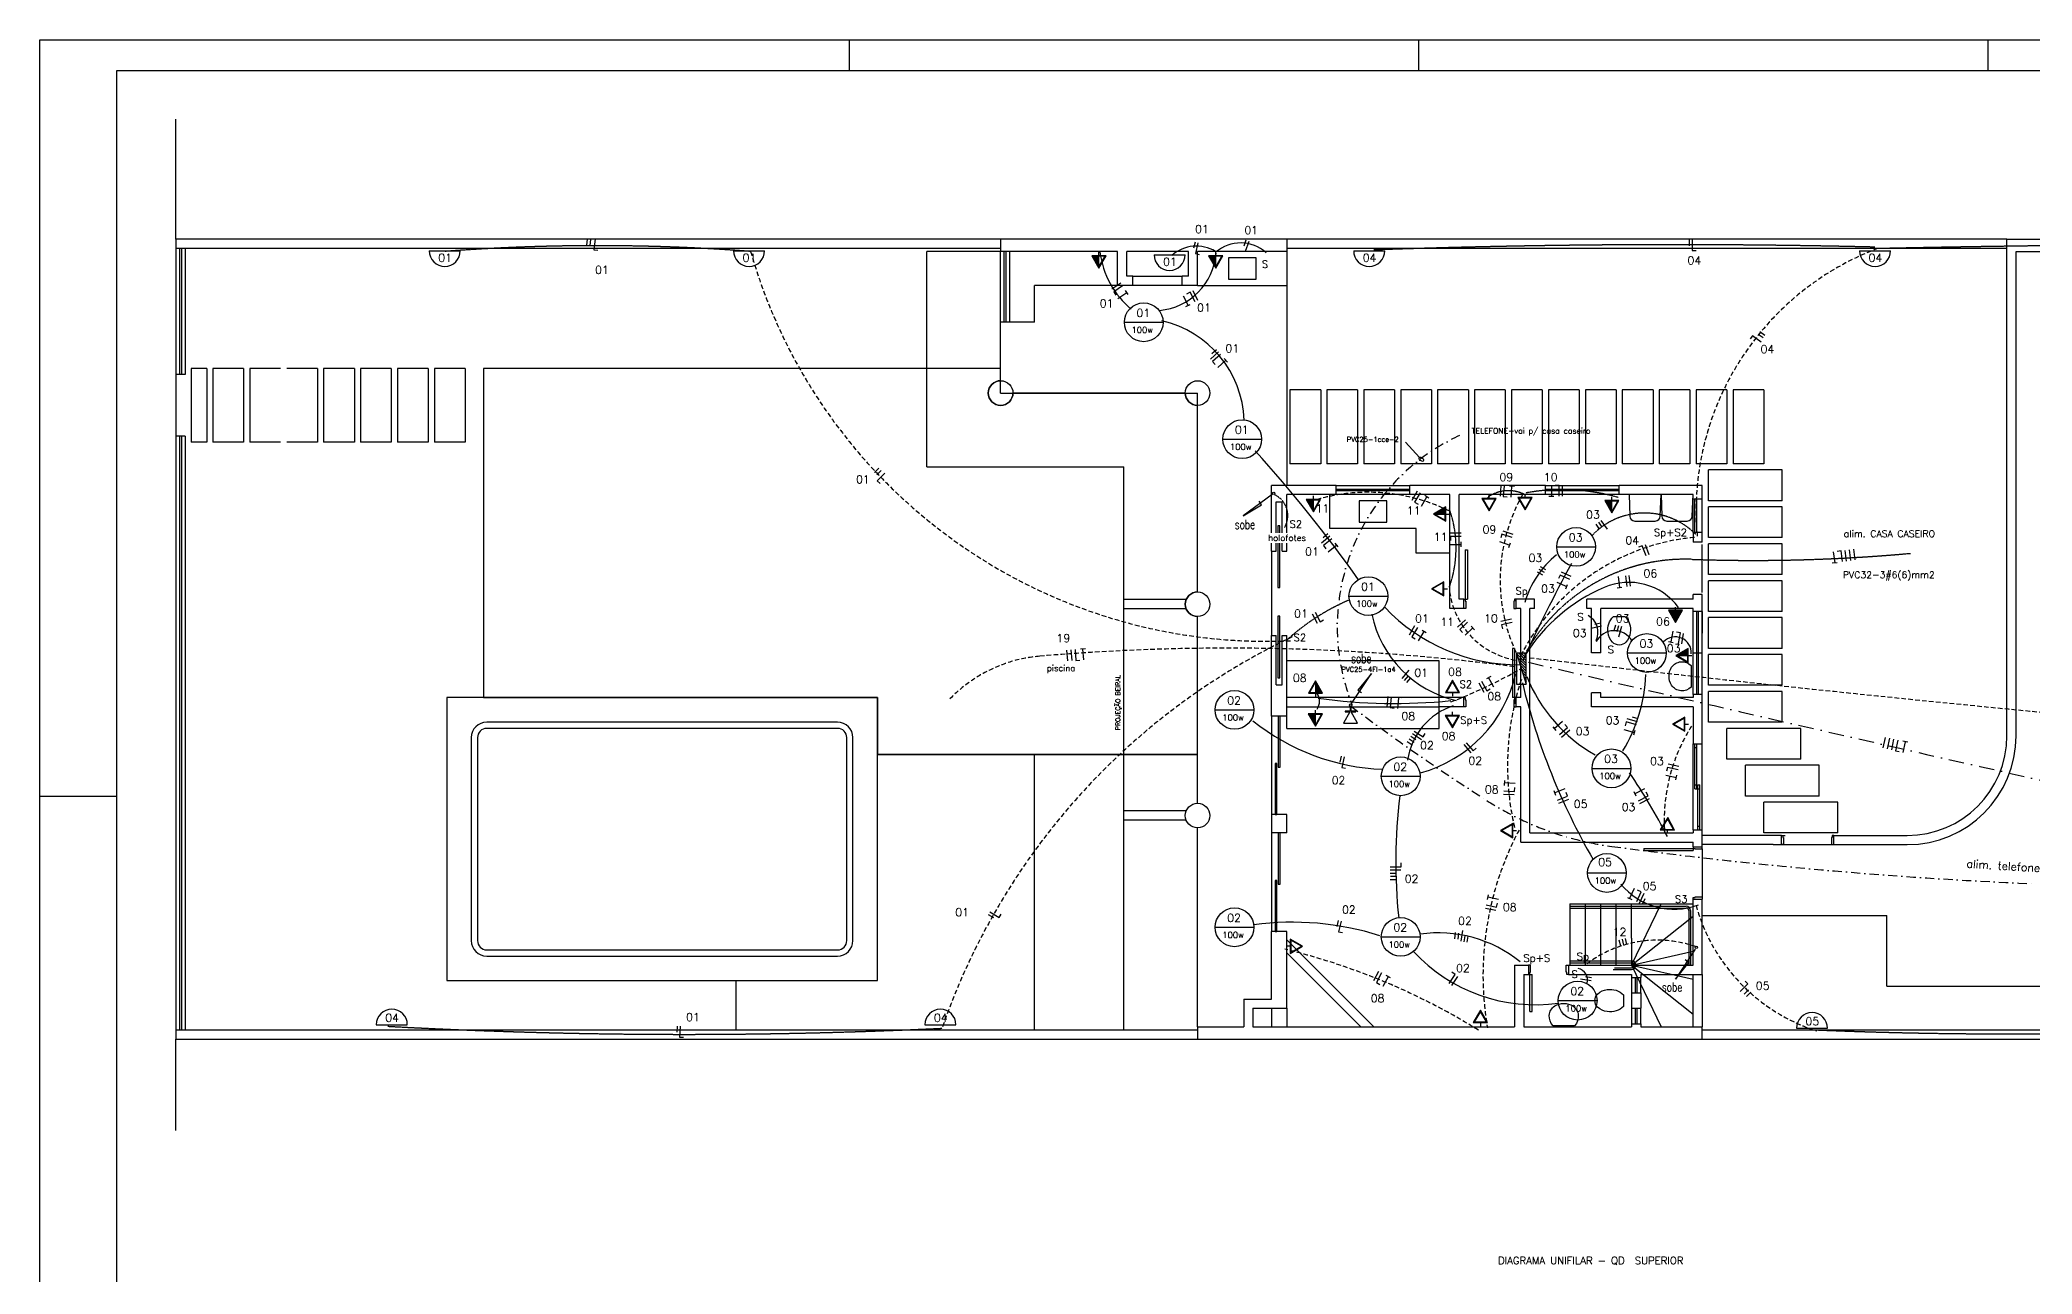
# Model space of a CAD drawing. Extents: x -435 to 5505, y -2177 to 2023.
# Drawn here: x -435 to 2802, y 17 to 2023 of the extents above; entities that cross this region are included whole.
import ezdxf

# ---------------------------------------------------------------- set-up
doc = ezdxf.new("R2010")
doc.units = 0
doc.header["$MEASUREMENT"] = 0
doc.linetypes.add('DASHDOT', pattern=[1, 0.5, -0.25, 0, -0.25])
doc.linetypes.add('HIDDEN', pattern=[0.375, 0.25, -0.125])
doc.layers.get('0').update_dxf_attribs({"linetype": 'CONTINUOUS'})
for name, color, linetype in [('100', 6, 'CONTINUOUS'), ('ELETRI', 5, 'CONTINUOUS'), ('ELETRIN', 5, 'HIDDEN'), ('ELETRON', 5, 'CONTINUOUS'), ('TELEFSU', 3, 'CONTINUOUS'), ('TXT', 7, 'CONTINUOUS')]:
    doc.layers.add(name, color=color, linetype=linetype)
doc.styles.add('ROMANS', font='romans')
doc.styles.get("Standard").update_dxf_attribs({"font": 'romans.shx', "height": 8})

# ---------------------------------------------------------------- blocks, each defined once
blk = doc.blocks.new('TA')
at = {"layer": 'ELETRON', "linetype": 'CONTINUOUS'}
for p, q in [((0.9, 10.9), (-19.1, -0.8)), ((0, 9.3), (-17.3, -0.8)), ((-16, 0), (0, 0)), ((-15, 0.6), (0, 0.6)), ((-14.1, 1.1), (0, 1.1)), ((-13.1, 1.7), (0, 1.7)), ((-12.1, 2.2), (0, 2.2)), ((-11.2, 2.8), (0, 2.8)), ((-10.2, 3.4), (0, 3.4)), ((-9.2, 3.9), (0, 3.9)), ((-8.3, 4.5), (0, 4.5)), ((-7.3, 5.1), (0, 5.1)), ((-6.3, 5.6), (0, 5.6)), ((-5.4, 6.2), (0, 6.2)), ((-4.4, 6.8), (0, 6.8)), ((-3.4, 7.3), (0, 7.3)), ((-2.5, 7.9), (0, 7.9)), ((-1.5, 8.4), (0, 8.4)), ((-0.6, 9), (0, 9)), ((0, -10.7), (0, 9.3)), ((0.9, -12.2), (0.9, 10.9)), ((-19.1, -0.8), (0.9, -12.2)), ((-17.3, -0.8), (0, -10.7)), ((-17.3, -0.8), (5.8, -0.8)), ((-17, -0.6), (0, -0.6)), ((-16.6, -1.1), (0, -1.1)), ((-15.7, -1.7), (0, -1.7)), ((-14.7, -2.3), (0, -2.3)), ((-13.7, -2.8), (0, -2.8)), ((-12.7, -3.4), (0, -3.4)), ((-11.7, -3.9), (0, -3.9)), ((-10.7, -4.5), (0, -4.5)), ((-9.8, -5.1), (0, -5.1)), ((-8.8, -5.6), (0, -5.6)), ((-7.8, -6.2), (0, -6.2)), ((-6.8, -6.8), (0, -6.8)), ((-5.8, -7.3), (0, -7.3)), ((-4.8, -7.9), (0, -7.9)), ((-3.9, -8.4), (0, -8.4)), ((-2.9, -9), (0, -9)), ((-1.9, -9.6), (0, -9.6)), ((-0.9, -10.1), (0, -10.1))]:
    blk.add_line(p, q, dxfattribs=at)
blk = doc.blocks.new('TM')
at = {"layer": 'ELETRON', "linetype": 'CONTINUOUS'}
for p, q in [((0.9, 11.6), (-19.1, 0)), ((0, 10.1), (-17.3, 0)), ((-17.3, 0), (0, -9.9)), ((-17.3, 0), (6.8, 0)), ((-16.6, 0.4), (0, 0.4)), ((-15.7, 0.9), (0, 0.9)), ((-14.7, 1.5), (0, 1.5)), ((-13.7, 2.1), (0, 2.1)), ((-12.8, 2.6), (0, 2.6)), ((-11.8, 3.2), (0, 3.2)), ((-10.9, 3.8), (0, 3.8)), ((-9.9, 4.3), (0, 4.3)), ((-8.9, 4.9), (0, 4.9)), ((-8, 5.4), (0, 5.4)), ((-7, 6), (0, 6)), ((-6, 6.6), (0, 6.6)), ((-5.1, 7.1), (0, 7.1)), ((-4.1, 7.7), (0, 7.7)), ((-3.1, 8.3), (0, 8.3)), ((-2.2, 8.8), (0, 8.8)), ((-1.2, 9.4), (0, 9.4)), ((-0.2, 9.9), (0, 9.9)), ((0, -9.9), (0, 10.1)), ((0.9, -11.5), (0.9, 11.6)), ((-19.1, 0), (0.9, -11.5))]:
    blk.add_line(p, q, dxfattribs=at)
blk = doc.blocks.new('TB')
at = {"layer": 'ELETRON', "linetype": 'CONTINUOUS'}
for p, q in [((0.9, 11.6), (-19.1, 0)), ((0, 10.1), (-17.3, 0)), ((-17.3, 0), (0, -9.9)), ((0, -9.9), (0, 10.1)), ((0, 0), (6.8, 0)), ((0.9, -11.5), (0.9, 11.6)), ((-19.1, 0), (0.9, -11.5))]:
    blk.add_line(p, q, dxfattribs=at)
blk = doc.blocks.new('FNT')
at = {"layer": 'ELETRON', "color": 154}
for p, q in [((-8.9, 9), (-8.9, -8.5)), ((-3.6, 8.9), (-3.6, -8.6)), ((13.1, 8.9), (5.2, 8.9)), ((9.1, -8.8), (9.1, 8.9)), ((-3.6, -8.6), (2.8, -8.6))]:
    blk.add_line(p, q, dxfattribs=at)
blk = doc.blocks.new('RFNT')
at = {"layer": 'ELETRON', "color": 154}
for p, q in [((-10.3, 8.8), (-10.3, -1.1)), ((-5.2, 8.9), (-5.2, -8.6)), ((0, 8.8), (0, -8.8)), ((16.7, 8.8), (8.8, 8.8)), ((12.7, -8.9), (12.7, 8.8)), ((0, -8.8), (6.4, -8.8))]:
    blk.add_line(p, q, dxfattribs=at)
blk = doc.blocks.new('RF')
at = {"layer": 'ELETRON', "color": 154}
for p, q in [((0, 9.9), (0, 0)), ((5.1, 10), (5.1, -7.5))]:
    blk.add_line(p, q, dxfattribs=at)
blk = doc.blocks.new('RN')
at = {"layer": 'ELETRON', "color": 154}
for p, q in [((0, 9.9), (0, 0)), ((5, 9.9), (5, -7.6)), ((5, -7.6), (11.4, -7.6))]:
    blk.add_line(p, q, dxfattribs=at)
blk = doc.blocks.new('FN')
at = {"layer": 'ELETRON', "color": 154}
for p, q in [((0, 8.8), (0, -8.8)), ((5.2, 8.6), (5.2, -8.9)), ((5.2, -8.9), (11.7, -8.9))]:
    blk.add_line(p, q, dxfattribs=at)
blk = doc.blocks.new('RRR')
at = {"layer": 'ELETRON', "color": 154}
for p, q in [((-5.1, 10.2), (-5.1, 0.3)), ((0, 9.9), (0, 0)), ((5.1, 10), (5.1, 0.1))]:
    blk.add_line(p, q, dxfattribs=at)
blk = doc.blocks.new('RRF')
at = {"layer": 'ELETRON', "color": 154}
for p, q in [((-5.1, 9.7), (-5.1, -0.1)), ((0, 9.9), (0, 0)), ((5.1, 10), (5.1, -7.5))]:
    blk.add_line(p, q, dxfattribs=at)
blk = doc.blocks.new('RRN')
at = {"layer": 'ELETRON', "color": 154}
for p, q in [((-5.1, 9.7), (-5.1, -0.1)), ((0, 9.9), (0, 0)), ((7.5, 11.3), (7.5, -6.2)), ((7.5, -6.2), (13.9, -6.2))]:
    blk.add_line(p, q, dxfattribs=at)
blk = doc.blocks.new('FFFNT')
at = {"layer": 'ELETRON', "color": 154}
for p, q in [((-14.3, 8.9), (-14.3, -8.6)), ((-7.2, 8.9), (-7.2, -8.6)), ((-0.1, 8.9), (-0.1, -8.6)), ((6.7, 8.8), (6.7, -8.8)), ((23.4, 8.8), (15.4, 8.8)), ((19.4, -8.9), (19.4, 8.8)), ((6.7, -8.8), (13.1, -8.8))]:
    blk.add_line(p, q, dxfattribs=at)
blk = doc.blocks.new('RRRFN')
at = {"layer": 'ELETRON', "color": 154}
for p, q in [((-10.2, 10), (-10.2, 0.2)), ((-5.1, 9.7), (-5.1, -0.1)), ((0, 9.9), (0, 0)), ((5.1, 10), (5.1, -7.5)), ((10.1, 9.9), (10.1, -7.6)), ((10.1, -7.6), (16.5, -7.6))]:
    blk.add_line(p, q, dxfattribs=at)
blk = doc.blocks.new('RR')
at = {"layer": 'ELETRON', "color": 154}
for p, q in [((-2.9, 10.4), (-2.9, 0.5)), ((2.2, 10.1), (2.2, 0.2))]:
    blk.add_line(p, q, dxfattribs=at)
blk = doc.blocks.new('FFNT')
at = {"layer": 'ELETRON', "color": 154}
for p, q in [((-11.2, 8.8), (-11.2, -8.8)), ((-4.1, 8.8), (-4.1, -8.8)), ((2.7, 8.6), (2.7, -8.9)), ((19.4, 8.6), (11.4, 8.6)), ((15.4, -9.1), (15.4, 8.6)), ((2.7, -8.9), (9.1, -8.9))]:
    blk.add_line(p, q, dxfattribs=at)
blk = doc.blocks.new('FFT')
at = {"layer": 'ELETRON', "color": 154}
for p, q in [((-9.7, 8.4), (-9.7, -9.2)), ((-4.5, 8.2), (-4.5, -9.3)), ((12.2, 8.2), (4.3, 8.2)), ((8.2, -9.5), (8.2, 8.2))]:
    blk.add_line(p, q, dxfattribs=at)
blk = doc.blocks.new('TELEF')
at = {"layer": 'TELEFSU'}
for p, q in [((5.9, 0.8), (0, 0.8)), ((0, 0.8), (0, -0.8)), ((7.4, 8.6), (5.9, 8.6)), ((5.9, 8.6), (5.9, 0.8)), ((25.8, 11.5), (7.4, 0.9)), ((7.4, 0.9), (7.4, 8.6)), ((25.9, -11.5), (25.8, 11.5)), ((0, -0.8), (5.9, -0.8)), ((5.8, -0.1), (5.9, -0.1)), ((5.9, -0.8), (5.9, -8.6)), ((5.9, -8.6), (7.4, -8.6)), ((7.4, -1), (25.9, -11.5)), ((7.4, -8.6), (7.4, -1))]:
    blk.add_line(p, q, dxfattribs=at)

msp = doc.modelspace()

# ---------------------------------------------------------------- linework, layer by layer
for p, q in [((-214, 1699.4), (-214, 1894.5)), ((1126, 1699.4), (-214, 1699.4)), ((-214, 1699.4), (-214, 1479.4)), ((1126, 1684.4), (-214, 1684.4)), ((-208, 1684.4), (-208, 1479.4)), ((-205, 1684.4), (-205, 1479.4)), ((-199, 1684.4), (-199, 1479.4)), ((1591, 1699.4), (1126, 1699.4)), ((1126, 1699.4), (1126, 1679.4)), ((2761, 1699.4), (1591, 1699.4)), ((1591, 1699.4), (1591, 1679.4)), ((2761, 1684.4), (1591, 1684.4)), ((2761, 1699.4), (3511, 1699.4)), ((2761, 1679.4), (2761, 1699.4)), ((1006, 1329.4), (1006, 1679.4)), ((1126, 1679.4), (1006, 1679.4)), ((1316, 1679.4), (1126, 1679.4)), ((1126, 1564.4), (1126, 1679.4)), ((1132, 1564.4), (1132, 1679.4)), ((1135, 1564.4), (1135, 1679.4)), ((1141, 1564.4), (1141, 1679.4)), ((1316, 1624.4), (1316, 1679.4)), ((1431, 1679.4), (1331, 1679.4)), ((1331, 1639.4), (1331, 1679.4)), ((1431, 1639.4), (1431, 1679.4)), ((1591, 1679.4), (1446, 1679.4)), ((1446, 1624.4), (1446, 1679.4)), ((1541, 1669.4), (1496, 1669.4)), ((1496, 1669.4), (1496, 1634.4)), ((1541, 1634.4), (1541, 1669.4)), ((1591, 1679.4), (1591, 1624.4)), ((2761, 892.4), (2761, 1679.4)), ((2776, 1679.4), (3496, 1679.4)), ((2776, 892.4), (2776, 1679.4)), ((1316, 1624.4), (1181, 1624.4)), ((1181, 1564.4), (1181, 1624.4)), ((1341, 1624.4), (1316, 1624.4)), ((1341, 1639.4), (1331, 1639.4)), ((1341, 1639.4), (1421, 1639.4)), ((1341, 1624.4), (1341, 1639.4)), ((1421, 1624.4), (1341, 1624.4)), ((1421, 1624.4), (1421, 1639.4)), ((1431, 1639.4), (1421, 1639.4)), ((1446, 1624.4), (1421, 1624.4)), ((1446, 1624.4), (1591, 1624.4)), ((1496, 1634.4), (1541, 1634.4)), ((1591, 1624.4), (1591, 1299.4)), ((1181, 1564.4), (1126, 1564.4)), ((1126, 1449.4), (1126, 1564.4)), ((-189, 1489.4), (-189, 1369.4)), ((-164, 1489.4), (-189, 1489.4)), ((-164, 1489.4), (-164, 1369.4)), ((-154, 1489.4), (-154, 1369.4)), ((-104, 1489.4), (-154, 1489.4)), ((-104, 1489.4), (-104, 1369.4)), ((-94, 1489.4), (-94, 1369.4)), ((-44, 1489.4), (-94, 1489.4)), ((16, 1489.4), (-34, 1489.4)), ((16, 1489.4), (16, 1369.4)), ((26, 1489.4), (26, 1369.4)), ((76, 1489.4), (26, 1489.4)), ((76, 1489.4), (76, 1369.4)), ((86, 1489.4), (86, 1369.4)), ((136, 1489.4), (86, 1489.4)), ((136, 1489.4), (136, 1369.4)), ((146, 1489.4), (146, 1369.4)), ((196, 1489.4), (146, 1489.4)), ((196, 1489.4), (196, 1369.4)), ((206, 1489.4), (206, 1369.4)), ((256, 1489.4), (206, 1489.4)), ((256, 1489.4), (256, 1369.4)), ((1046, 1489.4), (286, 1489.4)), ((286, 1489.4), (286, 954.4)), ((1126, 1489.4), (286, 1489.4)), ((286, 1489.4), (286, 954.4)), ((1126, 1469.4), (1126, 1489.4)), ((-214, 1479.4), (-214, 1379.4)), ((-199, 1479.4), (-214, 1479.4)), ((1126, 1449.4), (1446, 1449.4)), ((1426, 1449.4), (1146, 1449.4)), ((1446, 1126.1), (1446, 1449.4)), ((1446, 1126.1), (1446, 1429.4)), ((1646, 1454.4), (1596, 1454.4)), ((1596, 1454.4), (1596, 1334.4)), ((1646, 1454.4), (1646, 1334.4)), ((1656, 1454.4), (1656, 1334.4)), ((1706, 1454.4), (1656, 1454.4)), ((1706, 1454.4), (1706, 1334.4)), ((1716, 1454.4), (1716, 1334.4)), ((1766, 1454.4), (1716, 1454.4)), ((1766, 1454.4), (1766, 1334.4)), ((1776, 1454.4), (1776, 1334.4)), ((1826, 1454.4), (1776, 1454.4)), ((1826, 1454.4), (1826, 1334.4)), ((1886, 1454.4), (1836, 1454.4)), ((1836, 1454.4), (1836, 1334.4)), ((1886, 1454.4), (1886, 1334.4)), ((1896, 1454.4), (1896, 1334.4)), ((1946, 1454.4), (1896, 1454.4)), ((1946, 1454.4), (1946, 1334.4)), ((1956, 1454.4), (1956, 1334.4)), ((2006, 1454.4), (1956, 1454.4)), ((2006, 1454.4), (2006, 1334.4)), ((2016, 1454.4), (2016, 1334.4)), ((2066, 1454.4), (2016, 1454.4)), ((2066, 1454.4), (2066, 1334.4)), ((2076, 1454.4), (2076, 1334.4)), ((2126, 1454.4), (2076, 1454.4)), ((2126, 1454.4), (2126, 1334.4)), ((2186, 1454.4), (2136, 1454.4)), ((2136, 1454.4), (2136, 1334.4)), ((2186, 1454.4), (2186, 1334.4)), ((2196, 1454.4), (2196, 1334.4)), ((2246, 1454.4), (2196, 1454.4)), ((2246, 1454.4), (2246, 1334.4)), ((2256, 1454.4), (2256, 1334.4)), ((2306, 1454.4), (2256, 1454.4)), ((2306, 1454.4), (2306, 1334.4)), ((2316, 1454.4), (2316, 1334.4)), ((2366, 1454.4), (2316, 1454.4)), ((2366, 1454.4), (2366, 1334.4)), ((-214, 1379.4), (-214, 399.4)), ((-199, 1379.4), (-214, 1379.4)), ((-208, 1379.4), (-208, 414.4)), ((-205, 1379.4), (-205, 414.4)), ((-199, 1379.4), (-199, 414.4)), ((-164, 1369.4), (-189, 1369.4)), ((-104, 1369.4), (-154, 1369.4)), ((-44, 1369.4), (-94, 1369.4)), ((16, 1369.4), (-34, 1369.4)), ((76, 1369.4), (26, 1369.4)), ((136, 1369.4), (86, 1369.4)), ((196, 1369.4), (146, 1369.4)), ((256, 1369.4), (206, 1369.4)), ((1006, 1329.4), (1326, 1329.4)), ((1326, 414.4), (1326, 1329.4)), ((1646, 1334.4), (1596, 1334.4)), ((1706, 1334.4), (1656, 1334.4)), ((1766, 1334.4), (1716, 1334.4)), ((1826, 1334.4), (1776, 1334.4)), ((1886, 1334.4), (1836, 1334.4)), ((1946, 1334.4), (1896, 1334.4)), ((2006, 1334.4), (1956, 1334.4)), ((2066, 1334.4), (2016, 1334.4)), ((2126, 1334.4), (2076, 1334.4)), ((2186, 1334.4), (2136, 1334.4)), ((2246, 1334.4), (2196, 1334.4)), ((2306, 1334.4), (2256, 1334.4)), ((2366, 1334.4), (2316, 1334.4)), ((1671, 1299.4), (1566, 1299.4)), ((1566, 1222.3), (1566, 1299.4)), ((1671, 1284.4), (1671, 1299.4)), ((1671, 1299.4), (1791, 1299.4)), ((1791, 1284.4), (1791, 1299.4)), ((2011, 1299.4), (1791, 1299.4)), ((2011, 1284.4), (2011, 1299.4)), ((2011, 1299.4), (2131, 1299.4)), ((2266, 1299.4), (2131, 1299.4)), ((2131, 1284.4), (2131, 1299.4)), ((2266, 1276.9), (2266, 1299.4)), ((2396, 1324.4), (2276, 1324.4)), ((2276, 1274.4), (2276, 1324.4)), ((2396, 1274.4), (2396, 1324.4)), ((1573.5, 1272.4), (1583.5, 1272.4)), ((1573.5, 1222.2), (1573.5, 1272.4)), ((1583.5, 1222.1), (1583.5, 1272.4)), ((1671, 1284.4), (1591, 1284.4)), ((1591, 1222.1), (1591, 1284.4)), ((1661, 1229.4), (1661, 1284.4)), ((1671, 1293.4), (1791, 1293.4)), ((1791, 1290.4), (1671, 1290.4)), ((1791, 1284.4), (1671, 1284.4)), ((1753.5, 1274.4), (1708.5, 1274.4)), ((1708.5, 1274.4), (1708.5, 1239.4)), ((1753.5, 1239.4), (1753.5, 1274.4)), ((1856, 1284.4), (1791, 1284.4)), ((1856, 1099.4), (1856, 1284.4)), ((1871, 1114.4), (1871, 1284.4)), ((2011, 1284.4), (1871, 1284.4)), ((2011, 1293.4), (2131, 1293.4)), ((2131, 1290.4), (2011, 1290.4)), ((2131, 1284.4), (2011, 1284.4)), ((2251, 1284.4), (2131, 1284.4)), ((2173, 1284.4), (2147, 1284.4)), ((2147, 1284.4), (2148.2, 1249.1)), ((2199, 1284.4), (2173, 1284.4)), ((2197.7, 1249.1), (2199, 1284.4)), ((2225, 1284.4), (2199, 1284.4)), ((2199, 1284.4), (2200.2, 1249.1)), ((2251, 1284.4), (2225, 1284.4)), ((2249.7, 1249.1), (2251, 1284.4)), ((2251, 1222.9), (2251, 1276.9)), ((2266, 1276.9), (2251, 1276.9)), ((2254, 1222.9), (2254, 1276.9)), ((2257, 1222.9), (2257, 1276.9)), ((2266, 1222.9), (2266, 1276.9)), ((2396, 1274.4), (2276, 1274.4)), ((2396, 1264.4), (2276, 1264.4)), ((2276, 1214.4), (2276, 1264.4)), ((2396, 1214.4), (2396, 1264.4)), ((1579.5, 1233.6), (1576.5, 1233.6)), ((1576.5, 1233.6), (1576.5, 1222.2)), ((1579.5, 1222.2), (1579.5, 1233.6)), ((1708.5, 1239.4), (1753.5, 1239.4)), ((2156.2, 1241.4), (2173, 1241.4)), ((2173, 1241.4), (2189.7, 1241.4)), ((2208.2, 1241.4), (2225, 1241.4)), ((2225, 1241.4), (2241.7, 1241.4)), ((1566, 1192.4), (1566, 1205.6)), ((1573.5, 1192.4), (1573.5, 1205.5)), ((1576.5, 1205.5), (1576.5, 1133.6)), ((1579.5, 1133.6), (1579.5, 1205.5)), ((1583.5, 1192.4), (1583.5, 1205.4)), ((1591, 1192.4), (1591, 1205.4)), ((1801, 1229.4), (1661, 1229.4)), ((1801, 1189.4), (1801, 1229.4)), ((2251, 1222.9), (2251, 1206.9)), ((2266, 1222.9), (2251, 1222.9)), ((2266, 1206.9), (2251, 1206.9)), ((2266, 1206.9), (2266, 1222.9)), ((2266, 1125.4), (2266, 1203.4)), ((2396, 1214.4), (2276, 1214.4)), ((2396, 1204.4), (2276, 1204.4)), ((2276, 1154.4), (2276, 1204.4)), ((2396, 1154.4), (2396, 1204.4)), ((1566, 1192.4), (1573.5, 1192.4)), ((1566, 1192.4), (1566, 1055.4)), ((1583.5, 1192.4), (1591, 1192.4)), ((1856, 1189.4), (1801, 1189.4)), ((1881, 1194.4), (1881, 1114.4)), ((1881, 1194.4), (1884.5, 1194.4)), ((1884.5, 1194.4), (1884.5, 1114.4)), ((1576.5, 1133.6), (1579.5, 1133.6)), ((2396, 1154.4), (2276, 1154.4)), ((2396, 1144.4), (2276, 1144.4)), ((2276, 1094.4), (2276, 1144.4)), ((2396, 1094.4), (2396, 1144.4)), ((1427.4, 1113.6), (1326, 1113.6)), ((1878.5, 1114.4), (1871, 1114.4)), ((1878.5, 1099.4), (1878.5, 1114.4)), ((1878.5, 1114.4), (1881, 1114.4)), ((1881, 1114.4), (1881, 1110.9)), ((1881, 1114.4), (1884.5, 1114.4)), ((1881, 1110.9), (1882, 1110.9)), ((1882, 1110.9), (1882, 1099.4)), ((1960, 1110.9), (1960, 1099.4)), ((1961, 1110.9), (1960, 1110.9)), ((1963.5, 1114.4), (1961, 1114.4)), ((1961, 1114.4), (1961, 1110.9)), ((1993.5, 1114.4), (1963.5, 1114.4)), ((1963.5, 1099.4), (1963.5, 1114.4)), ((1993.5, 1099.4), (1993.5, 1114.4)), ((2251, 1114.4), (2078.5, 1114.4)), ((2078.5, 1099.4), (2078.5, 1114.4)), ((2251, 1114.4), (2251, 1121.9)), ((2266, 1121.9), (2251, 1121.9)), ((2266, 1094.4), (2266, 1121.9)), ((1427.4, 1098.6), (1326, 1098.6)), ((1446, 861.9), (1446, 1086.1)), ((1446, 782.7), (1446, 1086.1)), ((1579.5, 1086.7), (1576.5, 1086.7)), ((1576.5, 1086.7), (1576.5, 986.7)), ((1579.5, 986.7), (1579.5, 1086.7)), ((1878.5, 1099.4), (1856, 1099.4)), ((1882, 1099.4), (1878.5, 1099.4)), ((1960, 1099.4), (1963.5, 1099.4)), ((1971, 1099.4), (1963.5, 1099.4)), ((1971, 954.4), (1971, 1099.4)), ((1986, 915.4), (1986, 1099.4)), ((1986, 1099.4), (1986, 1099.4)), ((1993.5, 1099.4), (1986, 1099.4)), ((2086, 1099.4), (2078.5, 1099.4)), ((2086, 1026.9), (2086, 1099.4)), ((2251, 1099.4), (2101, 1099.4)), ((2101, 1026.9), (2101, 1099.4)), ((2251, 1094.4), (2251, 1099.4)), ((2251, 959.4), (2251, 1094.4)), ((2266, 1094.4), (2251, 1094.4)), ((2257, 959.4), (2257, 1094.4)), ((2260, 959.4), (2260, 1094.4)), ((2266, 959.4), (2266, 1094.4)), ((2266, 1094.4), (2266, 1059.4)), ((2396, 1094.4), (2276, 1094.4)), ((2396, 1084.4), (2276, 1084.4)), ((2276, 1034.4), (2276, 1084.4)), ((2396, 1034.4), (2396, 1084.4)), ((1566, 924.4), (1566, 1055.4)), ((1566, 1055.4), (1573.5, 1055.4)), ((1573.5, 975.4), (1573.5, 1055.4)), ((1583.5, 975.4), (1583.5, 1055.4)), ((1583.5, 1055.4), (1591, 1055.4)), ((1591, 924.4), (1591, 1055.4)), ((1838.5, 1014.4), (1591, 1014.4)), ((1838.5, 954.4), (1838.5, 1014.4)), ((1957.5, 1034.4), (1957.5, 954.4)), ((1961, 1034.4), (1957.5, 1034.4)), ((1961, 1034.4), (1961, 954.4)), ((2101, 1026.9), (2086, 1026.9)), ((2251, 1026.9), (2266, 1026.9)), ((2396, 1034.4), (2276, 1034.4)), ((2396, 1024.4), (2276, 1024.4)), ((2276, 974.4), (2276, 1024.4)), ((2396, 974.4), (2396, 1024.4)), ((1573.5, 975.4), (1583.5, 975.4)), ((1576.5, 986.7), (1579.5, 986.7)), ((2396, 974.4), (2276, 974.4)), ((226, 954.4), (226, 494.4)), ((926, 954.4), (226, 954.4)), ((286, 954.4), (926, 954.4)), ((926, 494.4), (926, 954.4)), ((926, 954.4), (926, 861.9)), ((1838.5, 954.4), (1591, 954.4)), ((1591, 939.4), (1838.5, 939.4)), ((1838.5, 939.4), (1838.5, 954.4)), ((1878.5, 954.4), (1838.5, 954.4)), ((1878.5, 939.4), (1838.5, 939.4)), ((1838.5, 904.4), (1838.5, 939.4)), ((1878.5, 939.4), (1878.5, 954.4)), ((1878.5, 954.4), (1881, 954.4)), ((1882, 939.4), (1878.5, 939.4)), ((1881, 954.4), (1881, 950.9)), ((1881, 950.9), (1882, 950.9)), ((1882, 950.9), (1882, 939.4)), ((1961, 954.4), (1957.5, 954.4)), ((1960, 950.9), (1960, 939.4)), ((1961, 950.9), (1960, 950.9)), ((1960, 939.4), (1963.5, 939.4)), ((1963.5, 954.4), (1961, 954.4)), ((1961, 954.4), (1961, 950.9)), ((1971, 954.4), (1963.5, 954.4)), ((1963.5, 939.4), (1963.5, 954.4)), ((1971, 939.4), (1963.5, 939.4)), ((1971, 719.4), (1971, 939.4)), ((2101, 961.9), (2086, 961.9)), ((2086, 939.4), (2086, 961.9)), ((2251, 939.4), (2086, 939.4)), ((2101, 954.4), (2101, 961.9)), ((2251, 954.4), (2101, 954.4)), ((2251, 959.4), (2251, 954.4)), ((2266, 959.4), (2251, 959.4)), ((2251, 939.4), (2251, 879.4)), ((2266, 879.4), (2266, 959.4)), ((2396, 964.4), (2276, 964.4)), ((2276, 914.4), (2276, 964.4)), ((2396, 914.4), (2396, 964.4)), ((861, 914.4), (291, 914.4)), ((1591, 924.4), (1566, 924.4)), ((1566, 924.4), (1566, 764.4)), ((1580, 924.4), (1577, 924.4)), ((1577, 924.4), (1577, 841.4)), ((1580, 841.4), (1580, 924.4)), ((1591, 904.4), (1591, 924.4)), ((1986, 734.4), (1986, 934.4)), ((2396, 914.4), (2276, 914.4)), ((266, 889.4), (266, 559.4)), ((276, 889.4), (276, 559.4)), ((861, 904.4), (291, 904.4)), ((876, 559.4), (876, 889.4)), ((886, 559.4), (886, 889.4)), ((1591, 904.4), (1838.5, 904.4)), ((2251, 739.4), (2251, 879.4)), ((2251, 879.4), (2266, 879.4)), ((2254, 806.4), (2254, 879.4)), ((2257, 806.4), (2257, 879.4)), ((2266, 739.4), (2266, 879.4)), ((2426, 904.4), (2306, 904.4)), ((2306, 854.4), (2306, 904.4)), ((2426, 854.4), (2426, 904.4)), ((1046, 861.9), (926, 861.9)), ((926, 861.9), (1446, 861.9)), ((1446, 861.9), (1046, 861.9)), ((1181, 414.4), (1181, 861.9)), ((1575, 847.4), (1572, 847.4)), ((1572, 847.4), (1572, 764.4)), ((1575, 764.4), (1575, 847.4)), ((2254, 873.4), (2257, 873.4)), ((2426, 854.4), (2306, 854.4)), ((2456, 844.4), (2336, 844.4)), ((2336, 794.4), (2336, 844.4)), ((2456, 794.4), (2456, 844.4)), ((1577, 841.4), (1580, 841.4)), ((2254, 812.4), (2257, 812.4)), ((2259, 812.4), (2262, 812.4)), ((2259, 739.4), (2259, 812.4)), ((2262, 739.4), (2262, 812.4)), ((2254, 806.4), (2257, 806.4)), ((2259, 806.4), (2262, 806.4)), ((2456, 794.4), (2336, 794.4)), ((2486, 784.4), (2366, 784.4)), ((2366, 734.4), (2366, 784.4)), ((2486, 734.4), (2486, 784.4)), ((1427.4, 770.2), (1326, 770.2)), ((1427.4, 755.2), (1326, 755.2)), ((1566, 764.4), (1566, 734.4)), ((1591, 764.4), (1566, 764.4)), ((1572, 764.4), (1575, 764.4)), ((1591, 734.4), (1591, 764.4)), ((2259, 745.4), (2262, 745.4)), ((1446, 419.4), (1446, 742.7)), ((1591, 734.4), (1566, 734.4)), ((1566, 734.4), (1566, 574.4)), ((1580, 734.4), (1577, 734.4)), ((1577, 734.4), (1577, 651.4)), ((1580, 651.4), (1580, 734.4)), ((1971, 719.4), (2251, 719.4)), ((1986, 734.4), (2251, 734.4)), ((2251, 739.4), (2251, 734.4)), ((2251, 739.4), (2266, 739.4)), ((2251, 711.9), (2251, 719.4)), ((2266, 711.9), (2266, 739.4)), ((2394.6, 730.4), (2266, 730.4)), ((2381, 715.4), (2266, 715.4)), ((2486, 734.4), (2366, 734.4)), ((2381, 715.4), (2599, 715.4)), ((2394.6, 715.4), (2394.6, 730.4)), ((2394.6, 730.4), (2397.1, 730.4)), ((2398.1, 715.4), (2394.6, 715.4)), ((2397.1, 730.4), (2397.1, 726.9)), ((2397.1, 730.4), (2400.6, 730.4)), ((2397.1, 726.9), (2398.1, 726.9)), ((2398.1, 726.9), (2398.1, 715.4)), ((2476.1, 726.9), (2476.1, 715.4)), ((2477.1, 726.9), (2476.1, 726.9)), ((2476.1, 715.4), (2479.6, 715.4)), ((2479.6, 730.4), (2477.1, 730.4)), ((2477.1, 730.4), (2477.1, 726.9)), ((2479.6, 730.4), (2599, 730.4)), ((2479.6, 715.4), (2479.6, 730.4)), ((2171, 709.4), (2251, 709.4)), ((2171, 709.4), (2171, 705.9)), ((2171, 705.9), (2251, 705.9)), ((2251, 711.9), (2266, 711.9)), ((2251, 711.9), (2251, 709.4)), ((2251, 709.4), (2254.5, 709.4)), ((2251, 709.4), (2251, 705.9)), ((2254.5, 709.4), (2254.5, 708.4)), ((2254.5, 708.4), (2266, 708.4)), ((2266, 708.4), (2266, 711.9)), ((2266, 708.4), (2266, 630.4)), ((1575, 657.4), (1572, 657.4)), ((1572, 657.4), (1572, 574.4)), ((1575, 574.4), (1575, 657.4)), ((1577, 651.4), (1580, 651.4)), ((2051, 619.4), (2251, 619.4)), ((2051, 619.4), (2051, 519.4)), ((2051, 615.4), (2240, 615.4)), ((2076, 519.4), (2076, 619.4)), ((2101, 519.4), (2101, 619.4)), ((2126, 519.4), (2126, 619.4)), ((2151, 563.5), (2151, 619.4)), ((2151, 519.4), (2199.1, 619.4)), ((2251, 626.9), (2251, 629.4)), ((2251, 629.4), (2254.5, 629.4)), ((2251, 626.9), (2266, 626.9)), ((2251, 519.4), (2251, 626.9)), ((2254.5, 630.4), (2266, 630.4)), ((2254.5, 629.4), (2254.5, 630.4)), ((2266, 630.4), (2266, 626.9)), ((2266, 504.4), (2266, 626.9)), ((2051, 612.4), (2240, 612.4)), ((2151, 519.4), (2251, 599.1)), ((2244, 608.4), (2244, 519.4)), ((2247, 608.4), (2247, 519.4)), ((2266, 600.4), (2566, 600.4)), ((2566, 485.4), (2566, 600.4)), ((1566, 464.4), (1566, 574.4)), ((1591, 574.4), (1566, 574.4)), ((1572, 574.4), (1575, 574.4)), ((1591, 449.4), (1591, 574.4)), ((1591, 560.6), (1732.2, 419.4)), ((2151, 563.5), (2151, 519.4)), ((291, 544.4), (861, 544.4)), ((291, 534.4), (861, 534.4)), ((1591, 539.4), (1711, 419.4)), ((1961, 519.4), (1983.5, 519.4)), ((1961, 519.4), (1961, 419.4)), ((1983.5, 519.4), (1983.5, 504.4)), ((1987, 519.4), (1983.5, 519.4)), ((1987, 507.9), (1987, 519.4)), ((2045, 519.4), (2048.5, 519.4)), ((2045, 507.9), (2045, 519.4)), ((2048.5, 519.4), (2048.5, 504.4)), ((2048.5, 519.4), (2251, 519.4)), ((2051, 526.4), (2151, 526.4)), ((2051, 523.4), (2151, 523.4)), ((2151, 519.4), (2251, 542.2)), ((2151, 519.4), (2251, 496.6)), ((2151, 519.4), (2251, 439.7)), ((2151, 519.4), (2199.1, 419.4)), ((226, 494.4), (926, 494.4)), ((696, 494.4), (696, 414.4)), ((1976, 504.4), (1983.5, 504.4)), ((1976, 504.4), (1976, 419.4)), ((1983.5, 504.4), (1986, 504.4)), ((1986, 504.4), (1986, 507.9)), ((1986, 507.9), (1987, 507.9)), ((1986, 444.4), (1986, 504.4)), ((1986, 504.4), (1989.5, 504.4)), ((1989.5, 444.4), (1989.5, 504.4)), ((2046, 507.9), (2045, 507.9)), ((2046, 504.4), (2046, 507.9)), ((2048.5, 504.4), (2046, 504.4)), ((2048.5, 504.4), (2151, 504.4)), ((2121.4, 512.4), (2151, 512.4)), ((2123.2, 515.4), (2151, 515.4)), ((2151, 504.4), (2151, 499.4)), ((2151, 499.4), (2166, 499.4)), ((2151, 499.4), (2151, 474.4)), ((2157, 499.4), (2157, 474.4)), ((2160, 474.4), (2160, 499.4)), ((2166, 504.4), (2166, 499.4)), ((2166, 504.4), (2266, 504.4)), ((2166, 474.4), (2166, 499.4)), ((2251, 419.4), (2251, 504.4)), ((2266, 504.4), (2266, 419.4)), ((1521, 464.4), (1566, 464.4)), ((1521, 464.4), (1521, 419.4)), ((2151, 474.4), (2166, 474.4)), ((2151, 474.4), (2151, 449.4)), ((2166, 474.4), (2166, 449.4)), ((2566, 485.4), (4271, 485.4)), ((1536, 449.4), (1536, 419.4)), ((1536, 449.4), (1566, 449.4)), ((1566, 449.4), (1566, 419.4)), ((1566, 449.4), (1591, 449.4)), ((1591, 449.4), (1591, 419.4)), ((1986, 444.4), (1989.5, 444.4)), ((2151, 449.4), (2166, 449.4)), ((2151, 449.4), (2151, 424.4)), ((2151, 424.4), (2166, 424.4)), ((2151, 424.4), (2151, 419.4)), ((2157, 449.4), (2157, 424.4)), ((2160, 424.4), (2160, 449.4)), ((2166, 424.4), (2166, 449.4)), ((2166, 424.4), (2166, 419.4)), ((-214, 414.4), (1446, 414.4)), ((-214, 399.4), (1446, 399.4)), ((-214, 250.9), (-214, 399.4)), ((1446, 419.4), (1521, 419.4)), ((1446, 419.4), (1446, 399.4)), ((1446, 399.4), (2266, 399.4)), ((1536, 419.4), (1591, 419.4)), ((1591, 419.4), (1961, 419.4)), ((1976, 419.4), (2151, 419.4)), ((2166, 419.4), (2266, 419.4)), ((2266, 399.4), (2266, 419.4)), ((2266, 414.4), (4271, 414.4)), ((2266, 399.4), (4271, 399.4))]:
    msp.add_line(p, q)
for points in [[(2120.2, 1044.5, -0.17873), (2113.1, 1060.1, -0.245937), (2121.7, 1086.4), (2140.2, 1086.4, -0.245937), (2148.8, 1060.1, -0.17873), (2141.7, 1044.5, -0.191409), (2131, 1039.9, -0.191409)], [(2216, 974.4, -0.141296), (2212, 989.1, -0.141296), (2216, 1003.7, -0.466654), (2248, 1006.6), (2248, 989.1), (2248, 971.6, -0.466654)], [(2026.3, 453.3, -0.141296), (2041, 457.2, -0.141296), (2055.6, 453.3, -0.466654), (2058.5, 421.2), (2041, 421.2), (2023.5, 421.2, -0.466654)], [(2096, 472.6, -0.17873), (2111.7, 479.8, -0.245937), (2138, 471.2), (2138, 452.6, -0.245937), (2111.7, 444, -0.17873), (2096, 451.2, -0.191409), (2091.5, 461.9, -0.191409)]]:
    msp.add_lwpolyline(points, format="xyb", close=True)
for centre in [(1126, 1449.4), (1446, 1449.4), (1446, 1106.1), (1446, 762.7)]:
    msp.add_circle(centre, 20)
for centre, radius, start, end in [((1126, 1449.4), 20, 90, 0), ((1446, 1449.4), 20, 180, 270), ((2156.2, 1249.4), 8, 181.9979, 270), ((2189.7, 1249.4), 8, 270, 358.0021), ((2208.2, 1249.4), 8, 181.9979, 270), ((2241.7, 1249.4), 8, 270, 358.0021), ((1446, 1106.1), 20, 90, 270), ((291, 889.4), 25, 90, 180), ((861, 889.4), 25, 0, 90), ((291, 889.4), 15, 90, 180), ((861, 889.4), 15, 0, 90), ((2599, 892.4), 162, 270, 360), ((2599, 892.4), 177, 270, 360), ((2240, 608.4), 7, 0, 90), ((2240, 608.4), 4, 0, 90), ((291, 559.4), 25, 180, 270), ((291, 559.4), 15, 180, 270), ((861, 559.4), 15, 270, 0), ((861, 559.4), 25, 270, 0), ((2151, 519.4), 7, 270, 90), ((2151, 519.4), 4, 270, 90)]:
    msp.add_arc(centre, radius, start, end)
at = {"layer": '100', "color": 2}
for p, q in [((-435, 2023.5), (5505, 2023.5)), ((-435, -2176.5), (-435, 2023.5)), ((880, 2023.5), (880, 1973.5)), ((1805, 2023.5), (1805, 1973.5)), ((2730, 2023.5), (2730, 1973.5)), ((-310, 793.5), (-435, 793.5))]:
    msp.add_line(p, q, dxfattribs=at)
at = {"layer": '100'}
for p, q in [((-310, 1973.5), (5455, 1973.5)), ((-310, -2126.5), (-310, 1973.5))]:
    msp.add_line(p, q, dxfattribs=at)
at = {"layer": 'ELETRI'}
for points in [[(1567.2, 1284.4), (1519.9, 1250), (1550.1, 1267.8), (1545.8, 1273.6)], [(1696.2, 944.8), (1728.5, 993.6), (1706.5, 966.3), (1712.5, 962.5)], [(2254.6, 545.7), (2222.3, 496.9), (2244.4, 524.1), (2238.3, 528)]]:
    msp.add_lwpolyline(points, dxfattribs=at)
for centre in [(1569.7, 1286.4), (1694.6, 942.1), (2256.3, 548.4)]:
    msp.add_circle(centre, 2, dxfattribs=at)
at = {"layer": 'ELETRIN'}
for centre, radius, start, end in [((471.3, -1611.4), 3300.3, 85.6801, 94.3199), ((2218, -12105.6), 13796.1, 88.63645, 92.01777), ((3178.3, -27669), 29359.9, 88.71006, 91.21527), ((1555.2, 1250.2), 37.4, 328.7803, 64.3171), ((1951.1, 1232.7), 58, 60.9195, 125.8074), ((2038.3, 956.1), 336.2, 74.3108, 100.1088), ((1675.5, 1197.6), 190.5, 340.3906, 19.6094), ((2172, 1136.7), 117.7, 44.9109, 136.8236), ((2238, 882.5), 296.8, 87.9802, 150.297), ((2348.8, 4024.7), 2847.3, 267.9802, 275.1471), ((1836.5, 777.4), 365.3, 113.2777, 132.0855), ((612.2, 9269.8), 8862.7, 266.88392, 272.70719), ((2761.5, 7951), 7543.1, 267.58885, 273.25527)]:
    msp.add_arc(centre, radius, start, end, dxfattribs=at)
at = {"layer": 'ELETRIN', "ltscale": 30}
for centre, radius, start, end in [((2712.9, 1257), 457, 110.7589, 185.2867), ((1559.7, 1919.4), 873.5, 195.9427, 272.5977), ((1723.4, 987.6), 300.5, 64.0456, 106.2749), ((2220.7, 1145.5), 283.1, 150.5668, 205.3388), ((2286.5, 862.6), 353.8, 95.3963, 152.8063), ((1985.1, 1144.2), 130.8, 187.7627, 261.082), ((2074.2, 56.1), 1104.1, 115.4393, 160.9206), ((1209.2, 791.9), 230.6, 94.9024, 136.3883), ((1495.5, -2546), 3580.8, 82.5412, 94.9024), ((6888.4, 43091.3), 42356.7, 263.35309, 266.4293), ((1540.8, 1761.1), 873.2, 291.2512, 299.636), ((2396.2, 843.7), 446.7, 161.7193, 193.0709), ((2489.7, 755.1), 285.6, 147.5896, 183.8571), ((2413.1, 503.3), 503.4, 152.0839, 189.8213), ((2543.5, 697.1), 298.8, 195.669, 252.157), ((2193, 370.5), 189.6, 70.5198, 128.3004), ((1331.9, -508.7), 1084.8, 58.2631, 76.3443)]:
    msp.add_arc(centre, radius, start, end, dxfattribs=at)
at = {"layer": 'ELETRIN', "linetype": 'DASHDOT', "ltscale": 50}
msp.add_arc((19335.4, 74494.6), 75503.6, 256.713706, 258.863864, dxfattribs=at)
at = {"layer": 'ELETRON', "linetype": 'CONTINUOUS'}
for p, q in [((197.7, 1680.5), (248.1, 1680.5)), ((692.1, 1680.5), (742.5, 1680.5)), ((1375.3, 1674), (1425.7, 1674)), ((1699.6, 1680.5), (1750, 1680.5)), ((2521.5, 1680.5), (2571.9, 1680.5)), ((1327, 1564.4), (1390, 1564.4)), ((1487, 1374.4), (1550, 1374.4)), ((2029.5, 1199.4), (2092.5, 1199.4)), ((1692, 1119.4), (1755, 1119.4)), ((1964.2, 1026.6), (1964.2, 976.5)), ((1980, 1026.6), (1964.2, 1026.6)), ((1964.2, 1026.6), (1980, 976.5)), ((1964.5, 1025.6), (1980, 1010.1)), ((1966.5, 1019.4), (1980, 1005.9)), ((1967.7, 1026.6), (1980, 1014.3)), ((1968.4, 1013.3), (1980, 1001.7)), ((1970.4, 1007.1), (1980, 997.5)), ((1971.9, 1026.6), (1980, 1018.5)), ((1976.1, 1026.6), (1980, 1022.7)), ((1980, 976.5), (1980, 1026.6)), ((2144.5, 1026.9), (2207.5, 1026.9)), ((1964.2, 976.5), (1980, 976.5)), ((1972.3, 1001), (1980, 993.3)), ((1974.2, 994.9), (1980, 989.1)), ((1976.2, 988.7), (1980, 984.9)), ((1978.1, 982.6), (1980, 980.7)), ((1474.5, 934.4), (1537.5, 934.4)), ((1744.5, 826.5), (1807.5, 826.5)), ((2087, 839.4), (2150, 839.4)), ((2079.5, 669.4), (2142.5, 669.4)), ((1474.5, 581.1), (1537.5, 581.1)), ((1744.5, 565.5), (1807.5, 565.5)), ((2032, 461.9), (2095, 461.9)), ((111.6, 422.8), (162, 422.8)), ((1003, 422.8), (1053.4, 422.8)), ((2419.1, 417.2), (2469.5, 417.2))]:
    msp.add_line(p, q, dxfattribs=at)
at = {"layer": 'ELETRON', "color": 154}
for p, q in [((2168.5, 1201), (2162.5, 1198.7)), ((2174.7, 1184.6), (2168.5, 1201)), ((2179.6, 1186.3), (2173.5, 1202.7))]:
    msp.add_line(p, q, dxfattribs=at)
at = {"layer": 'ELETRON', "linetype": 'CONTINUOUS'}
for centre in [(1358.5, 1564.4), (1518.5, 1374.4), (2061, 1199.4), (1723.5, 1119.4), (2176, 1026.9), (1506, 934.4), (1776, 826.5), (2118.5, 839.4), (2111, 669.4), (1506, 581.1), (1776, 565.5), (2063.5, 461.9)]:
    msp.add_circle(centre, 31.5, dxfattribs=at)
at = {"layer": 'ELETRON'}
for centre, radius, start, end in [((1444.2, 1627.9), 60.3, 58.9221, 131.5523), ((1516.1, 1630.8), 62.5, 48.3978, 130.6936), ((1430.7, 1696.6), 144.4, 187.0467, 230.217), ((1374.9, 1684.7), 101.4, 275.1382, 355.6179), ((1349.6, 1399), 172.2, 2.1032, 77.1392), ((-79.4, -112.7), 2185.5, 35.1662, 42.203), ((4315.8, -58.8), 2575.6, 151.451, 155.3781), ((2131.3, 1062.5), 160.7, 129.483, 163.0899), ((2218.2, 873.4), 283, 113.1999, 147.7807), ((2146.5, 1040.6), 101.1, 36.6887, 113.1999), ((1967.4, 1306.8), 299, 223.4364, 270.4067), ((1906, 1125.7), 180.3, 191.4346, 257.2839), ((2065.8, 1060.7), 30.8, 334.3557, 61.1631), ((2123.1, 1030.3), 32.9, 29.5314, 153.6481), ((2222, 1027), 26.2, 357.1797, 135.8604), ((1751, 1042.2), 217.6, 285.2642, 347.0233), ((3026.4, 1233.4), 1083.2, 193.6133, 210.0246), ((2219.1, 1084.5), 256.9, 201.9586, 240.3609), ((1912.1, 1002.5), 262.3, 329.0709, 357.6392), ((1621.6, 948.5), 22.5, 325.5908, 34.4092), ((1766.3, 1860.9), 916, 262.2056, 275.713), ((1894.9, 837.7), 108.6, 107.9432, 172.1909), ((1760.3, 1195.5), 357.8, 231.1437, 267.8735), ((1369.8, 301.6), 941.8, 26.9619, 34.2955), ((2641.2, 688.4), 873.3, 173.021, 186.0465), ((2220.5, 722.6), 112.2, 219.493, 290.3956), ((1599.9, 114.9), 474.4, 72.5452, 97.563), ((1837.9, 363.4), 208.6, 50.6832, 98.3659), ((1994.5, 724.2), 269, 222.7416, 278.0823), ((2059.8, 495), 19.9, 345.9608, 76.0117)]:
    msp.add_arc(centre, radius, start, end, dxfattribs=at)
at = {"layer": 'ELETRON', "linetype": 'CONTINUOUS'}
for centre, start, end in [((222.9, 1680.5), 180, 360), ((717.3, 1680.5), 180, 360), ((1400.5, 1674), 180, 360), ((1724.8, 1680.5), 180, 360), ((2546.7, 1680.5), 180, 360), ((136.8, 422.8), 0, 180), ((1028.2, 422.8), 0, 180), ((2444.3, 417.2), 0, 180)]:
    msp.add_arc(centre, 25.2, start, end, dxfattribs=at)
at = {"layer": 'TELEFSU', "linetype": 'DASHDOT', "ltscale": 30}
for centre, radius, start, end in [((2016.6, 1069), 343.6, 114.9608, 201.4827), ((3939.1, 3938.1), 3744.5, 233.1715, 237.2979), ((2185.2, 1206.4), 498.3, 237.2979, 262.3464), ((3130.6, 8241.6), 7596.7, 262.34641, 267.52058)]:
    msp.add_arc(centre, radius, start, end, dxfattribs=at)
at = {"layer": 'TXT', "linetype": 'CONTINUOUS'}
msp.add_line((1783.8, 1369.7), (1806.3, 1344.6), dxfattribs=at)
msp.add_ellipse((1809.5, 1341.8), major_axis=(-3, 2.96), ratio=0.588328, dxfattribs=at)

# ---------------------------------------------------------------- block references
at = {"layer": 'ELETRIN'}
for name, p, rotation in [('RRN', (458.4, 1689.3), 354.2944439901872), ('RN', (1439.4, 1684.9), 345.9757275881598), ('RF', (1521.1, 1688.3), 340.033242174089), ('FNT', (1318.8, 1615.6), 303.7135569762461), ('FNT', (1434.6, 1603.8), 206.5447000338689), ('RFNT', (1476.9, 1506.3), 312.0125193011672), ('RRN', (924.7, 1316.6), 315.025435832193), ('FNT', (1947, 1289.5), 355.6051978307624), ('FNT', (2029.9, 1290.7), 180), ('FNT', (1806.1, 1277.7), 329.7657010968668), ('RRF', (2102.8, 1231.3), 34.4847913238069), ('RFNT', (1657.3, 1206.9), 308.684615276619), ('FNT', (1865.3, 1212.6), 270), ('FNT', (1947.6, 1213.8), 251.5497425921169), ('RRR', (2009.2, 1158.3), 61.67798827786942), ('FFFNT', (2499.2, 1185), 187.5879748180408), ('FNT', (2041.3, 1146.8), 245.7532234223313), ('FFT', (2138.6, 1142.6), 187.1187488486524), ('FN', (1636.3, 1083), 27.73758178887373), ('FNT', (1801.6, 1058.7), 329.0586789718719), ('FNT', (1880.7, 1068.3), 313.0504371950557), ('FN', (1947.4, 1079.8), 282.5395695258063), ('RF', (2091.6, 1073.3), 281.3197612579098), ('RRF', (2127.1, 1061.5), 344.0680508791555), ('FNT', (2225.4, 1052), 169.7040930587772), ('FFNT', (1245, 1023.6), 3.941692353616785), ('RRF', (1788.6, 989.9), 139.7887244520029), ('FNT', (1914.9, 974.8), 28.27953693349716), ('FNT', (1763.2, 946.3), 354.2944550578552), ('TELEF', (1694.5, 938.5), 270), ('FNT', (2038.3, 903), 131.845432310714), ('RFNT', (2150.8, 912.4), 254.0411731375203), ('RRRFN', (1800.6, 886.2), 56.95287081406381), ('FN', (1884.2, 871.2), 40.21126443039923), ('FFFNT', (2575.1, 878.1), 347.8100354217722), ('RN', (1677, 849.5), 347.4819536739384), ('FNT', (2217.1, 835.5), 257.7246503639486), ('FNT', (1952.6, 806.1), 86.817364743817), ('FNT', (2037.8, 794.4), 111.3879022711134), ('FNT', (2168.6, 794.1), 117.6669218558165), ('TB', (2209.2, 740.3), 268.2085083831502), ('RRRFN', (1768.9, 669.2), 90), ('FNT', (1924.2, 619.2), 78.2215528395146), ('RFNT', (2163.1, 630.8), 156.0564093335288), ('RN', (1114.4, 596.9), 57.97174047118268), ('RN', (1672, 582.4), 346.7708245852108), ('RR', (1867.4, 572.4), 174.2944522833429), ('RRF', (1880.8, 567.4), 169.7041085868916), ('RRR', (2138, 551.9), 13.55882347238056), ('FNT', (1743.8, 497.3), 332.3749415523456), ('FN', (1864.1, 494), 146.3333961773784), ('RF', (2076.3, 500.6), 261.8627661982554), ('RRN', (2341.1, 479.3), 135.0254416940984), ('RN', (599.9, 410.6), 356.1893021299934)]:
    msp.add_blockref(name, p, dxfattribs=dict(at, rotation=rotation))
msp.add_blockref('TB', (2236.9, 911.1), dxfattribs=at)
at = {"layer": 'ELETRON'}
for name, p, rotation in [('TM', (1285.7, 1671.6), 90), ('TM', (1475.4, 1671.6), 90), ('TM', (1634.2, 1275.3), 90), ('TB', (1919.6, 1277), 90), ('TB', (1978, 1278.6), 90), ('TM', (2119, 1273.7), 90), ('TA', (2221.9, 1095.5), 90), ('TM', (1637.5, 962.7), 270), ('TB', (1860.1, 963.4), 270), ('TM', (1637.5, 927), 90), ('TB', (1860.1, 924.5), 90), ('TB', (1597.4, 550.3), 180), ('TB', (1905.5, 427.2), 270)]:
    msp.add_blockref(name, p, dxfattribs=dict(at, rotation=rotation))
for name, p in [('TM', (1848.3, 1252.7)), ('TB', (1845, 1131.2)), ('TM', (2242.3, 1022.6)), ('TB', (1957.4, 738.2))]:
    msp.add_blockref(name, p, dxfattribs=at)
at = {"layer": 'TELEFSU'}
msp.add_blockref('RN', (2244.5, 1688.9), dxfattribs=at)
at = {"layer": 'TELEFSU', "rotation": 233.591353228866}
msp.add_blockref('RRN', (2356.8, 1544.8), dxfattribs=at)

# ---------------------------------------------------------------- texts
at = {"linetype": 'HIDDEN', "style": 'ROMANS', "width": 0.7}
for p in [(1506.6, 1228.3), (1695.6, 1010.6), (2200.6, 476.5)]:
    msp.add_text('sobe', height=15, dxfattribs=at).set_placement(p)
msp.add_text('PROJEÇÃO BEIRAL', height=7.5, rotation=90).set_placement((1320.1, 901.3))
at = {"layer": 'ELETRI', "color": 3, "linetype": 'CONTINUOUS', "style": 'ROMANS'}
for s, p in [('S', (1550.5, 1652.9)), ('S2', (1595.3, 1230.4)), ('Sp+S2', (2187.2, 1216.9)), ('Sp', (1962.4, 1121.8)), ('S', (2063, 1079.6)), ('S2', (1601.9, 1046.1)), ('S', (2112.2, 1026.4)), ('S2', (1871.6, 970)), ('Sp+S', (1872.6, 911.8)), ('S3', (2221.3, 620.9)), ('Sp+S', (1975.3, 525.1)), ('Sp', (2061.9, 527.7)), ('S', (2053.4, 498.8))]:
    msp.add_text(s, height=12, dxfattribs=at).set_placement(p)
at = {"layer": 'ELETRI', "linetype": 'HIDDEN'}
msp.add_text('DIAGRAMA UNIFILAR - QD  SUPERIOR', height=12, dxfattribs=at).set_placement((1934.1, 33.4))
at = {"layer": 'ELETRON', "color": 7, "linetype": 'CONTINUOUS', "style": 'ROMANS'}
for s, height, p in [('01', 13, (1441.9, 1709.3)), ('01', 13, (1522, 1707.6)), ('01', 13, (212.3, 1662.8)), ('01', 13, (467, 1643.1)), ('01', 13, (706.7, 1662.8)), ('01', 13, (1389.9, 1656.3)), ('04', 13, (1714.2, 1662.8)), ('04', 13, (2242, 1658.4)), ('04', 13, (2536.1, 1662.8)), ('01', 13, (1287, 1588.5)), ('01', 13, (1346.6, 1573.2)), ('01', 13, (1445.3, 1581.7)), ('100w', 10, (1338.6, 1547)), ('01', 13, (1491.3, 1515.4)), ('04', 13, (2360.7, 1514.2)), ('01', 13, (1506.6, 1383.2)), ('TELEFONE-vai p/ casa caseiro', 9.1, (1891.3, 1383.4)), ('100w', 10, (1498.6, 1357)), ('01', 13, (891, 1302.6)), ('09', 13, (1936.4, 1306.2)), ('10', 13, (2008.6, 1306.2)), ('11', 13, (1637.9, 1255.4)), ('11', 13, (1786, 1251.8)), ('09', 13, (1909.1, 1221.1)), ('03', 13, (2077.3, 1245.3)), ('holofotes', 10, (1560.7, 1209.1)), ('01', 13, (1620.7, 1185.3)), ('11', 13, (1829.8, 1209.2)), ('03', 13, (2049.1, 1208.2)), ('04', 13, (2141, 1203.5)), ('alim. CASA CASEIRO', 11.05, (2495.9, 1215.2)), ('03', 13, (1983.7, 1174.9)), ('100w', 10, (2041.1, 1182)), ('01', 13, (1711.6, 1128.2)), ('03', 13, (2004.2, 1125)), ('06', 13, (2170.5, 1149.7)), ('PVC32-3#6(6)mm2', 11.05, (2494.5, 1148.5)), ('100w', 10, (1703.6, 1102)), ('01', 13, (1602.8, 1084.5)), ('01', 13, (1799.5, 1076.5)), ('11', 13, (1840.4, 1070.8)), ('10', 13, (1911.5, 1076.7)), ('03', 13, (2125.5, 1076.6)), ('06', 13, (2191, 1071.6)), ('19', 13, (1216.7, 1044.5)), ('03', 13, (2055.7, 1052.9)), ('03', 13, (2164.1, 1035.7)), ('03', 13, (2208.4, 1028)), ('piscina', 10, (1201.1, 997.3)), ('100w', 10, (2156.1, 1009.5)), ('08', 13, (1600.8, 979.9)), ('01', 13, (1798.1, 988.4)), ('08', 13, (1853.1, 989.8)), ('02', 13, (1494.1, 943.2)), ('08', 13, (1916.8, 950)), ('100w', 10, (1486.1, 917)), ('08', 13, (1777.2, 917.8)), ('03', 13, (2109, 910.9)), ('02', 13, (1807.5, 870.4)), ('08', 13, (1842.6, 885.4)), ('03', 13, (2060.4, 893.2)), ('02', 13, (1764.1, 835.3)), ('02', 13, (1886, 845.3)), ('03', 13, (2106.6, 848.2)), ('03', 13, (2181.2, 844.7)), ('02', 13, (1663.8, 813.6)), ('100w', 10, (1756.1, 809.1)), ('08', 13, (1912.8, 798.6)), ('100w', 10, (2098.6, 822)), ('05', 13, (2057.3, 775)), ('03', 13, (2135, 770.1)), ('05', 13, (2097, 680.5)), ('02', 13, (1782.5, 653.4)), ('100w', 10, (2091.1, 652)), ('05', 13, (2169.3, 641.5)), ('02', 13, (1680.6, 603.3)), ('08', 13, (1942.1, 607.4)), ('01', 13, (1052.3, 599)), ('02', 13, (1494.1, 589.9)), ('02', 13, (1764.1, 574.3)), ('02', 13, (1869.3, 584.9)), ('100w', 10, (1486.1, 563.7)), ('100w', 10, (1756.1, 548)), ('12', 13, (2120.4, 567)), ('02', 13, (1866, 508.2)), ('05', 13, (2353, 479.6)), ('08', 13, (1727.3, 459.2)), ('100w', 10, (2043.6, 444.5)), ('02', 13, (2051.6, 470.7)), ('04', 13, (126.2, 427.5)), ('01', 13, (614.9, 428.7)), ('04', 13, (1017.6, 427.5)), ('05', 13, (2433.7, 421.9))]:
    msp.add_text(s, height=height, dxfattribs=at).set_placement(p)
msp.add_text('alim. telefone - PVC32 - CABO DA TELEPAR', height=13, rotation=356.5, dxfattribs=at).set_placement((2695, 678.1))
at = {"layer": 'TXT', "linetype": 'CONTINUOUS'}
for s, p in [('PVC25-1cce-2', (1688.4, 1370)), ('PVC25-4FI-1a4', (1679.7, 996.2))]:
    msp.add_text(s, height=8, dxfattribs=at).set_placement(p)

doc.saveas('drawing.dxf')
